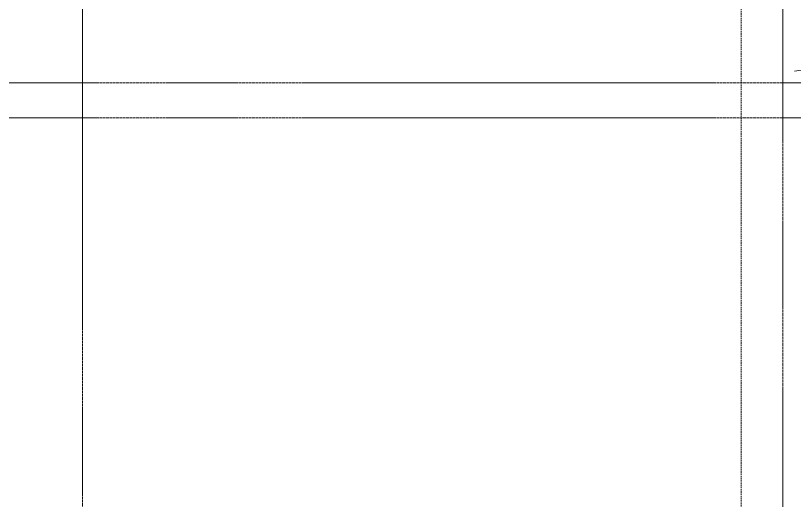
# Model space of a CAD drawing. Header units: millimetres. Extents: x 470010 to 1231400, y -134005 to 421770.
# Drawn here: x 845550 to 852223, y 131436 to 135591 of the extents above; entities that cross this region are included whole.
import ezdxf
from ezdxf.enums import TextEntityAlignment as Align

# ---------------------------------------------------------------- set-up
doc = ezdxf.new("R2010")
doc.units = ezdxf.units.MM
doc.linetypes.add('CENTER2', pattern=[28.575, 19.05, -3.175, 3.175, -3.175])
doc.linetypes.add('DASHED', pattern=[19.05, 12.7, -6.35])
doc.layers.get('Defpoints').update_dxf_attribs({"color": 140})
doc.layers.add('АР_Делит', color=120, linetype='Continuous', lineweight=0, plot=False)
doc.layers.add('РД_Оси_100', color=7, linetype='Continuous', lineweight=0, true_color=0x525252)
doc.layers.add('РД_Разуклонка к трапам', color=124, linetype='Continuous', lineweight=0)
doc.styles.add('style1', font='ARIALN.TTF')

# ---------------------------------------------------------------- blocks, each defined once
blk = doc.blocks.new('СОШ_2200_АР_ОСИ_М100_28.05.24')
at = {"layer": 'АР_Делит', "color": 251, "linetype": 'DASHED', "true_color": 0x636466}
blk.add_lwpolyline([(114955, 135155), (114955, -355), (93595.036, -355), (93595.036, 13855), (94145, 13855), (94145, 68320), (66055, 68320), (66055, 13857.73), (83455, 13857.73), (83455, -355), (45245, -355), (45245, 13145), (44695, 13145), (44695, 26755), (45245, 26755), (45245, 68320), (20455, 68320), (20455, 26755), (27955, 26755), (27955, 13145), (-355, 13145), (-355, 100855)], dxfattribs=at)
at = {"layer": 'РД_Оси_100', "color": 251, "linetype": 'CENTER2', "true_color": 0x636466}
blk.add_line((39600, -6155), (39600, 139938.679), dxfattribs=at)
for points in [[(45530, 139938.679), (45600, 139538.679), (45600, -6163.457)], [(85055, 12300), (33500, 12300), (33000, 12450)], [(85055, 12000), (33500, 12000), (33000, 11850)]]:
    blk.add_lwpolyline(points, dxfattribs=at)
blk = doc.blocks.new('A$C9108343f')
at = {"layer": 'РД_Разуклонка к трапам', "color": 18, "ltscale": 2, "true_color": 0x000000}
blk.add_line((186504.1, 235479.5), (189154.1, 235879.5), dxfattribs=at)
at = {"layer": 'РД_Оси_100'}
blk.add_blockref('СОШ_2200_АР_ОСИ_М100_28.05.24', (140804.1, 223079.5), dxfattribs=at)
at = {"layer": 'Defpoints', "color": 18, "true_color": 0x000000, "style": 'style1'}
for p in [(143949.3, 316089.1), (143975, 281639.5), (143890.4, 273244.7), (143840, 264276.8), (143967.8, 254892.4), (12252, 104178.1), (12382.6, 96023.1)]:
    blk.add_attdef('АР-ПОМЕЩЕНИЕ:НАИМЕНОВАНИЕ', text='', height=100, dxfattribs=at).set_placement(p, align=Align.MIDDLE)
at = {"layer": 'Defpoints', "color": 18, "true_color": 0x000000, "style": 'style1', "flags": 8}
for p in [(143951.3, 279099.1), (143848.3, 269251.1), (143875.3, 260094.2), (144049.7, 250824.7), (163419.3, 238153.4), (155897.5, 237966), (183037.2, 237966), (143342.9, 237876.2)]:
    blk.add_attdef('АР-ПОМЕЩЕНИЕ:НАИМЕНОВАНИЕ', text='', height=100, dxfattribs=at).set_placement(p, align=Align.MIDDLE)

msp = doc.modelspace()

# ---------------------------------------------------------------- linework, layer by layer
at = {"layer": 'РД_Разуклонка к трапам', "color": 18, "ltscale": 2, "true_color": 0x000000}
msp.add_line((852222.706, 135113.249), (854872.706, 135513.246), dxfattribs=at)

# ---------------------------------------------------------------- block references
msp.add_blockref('A$C9108343f', (665718.612, -100366.242))
at = {"layer": 'РД_Оси_100'}
msp.add_blockref('СОШ_2200_АР_ОСИ_М100_28.05.24', (806522.706, 122713.251), dxfattribs=at)

doc.saveas('drawing.dxf')
